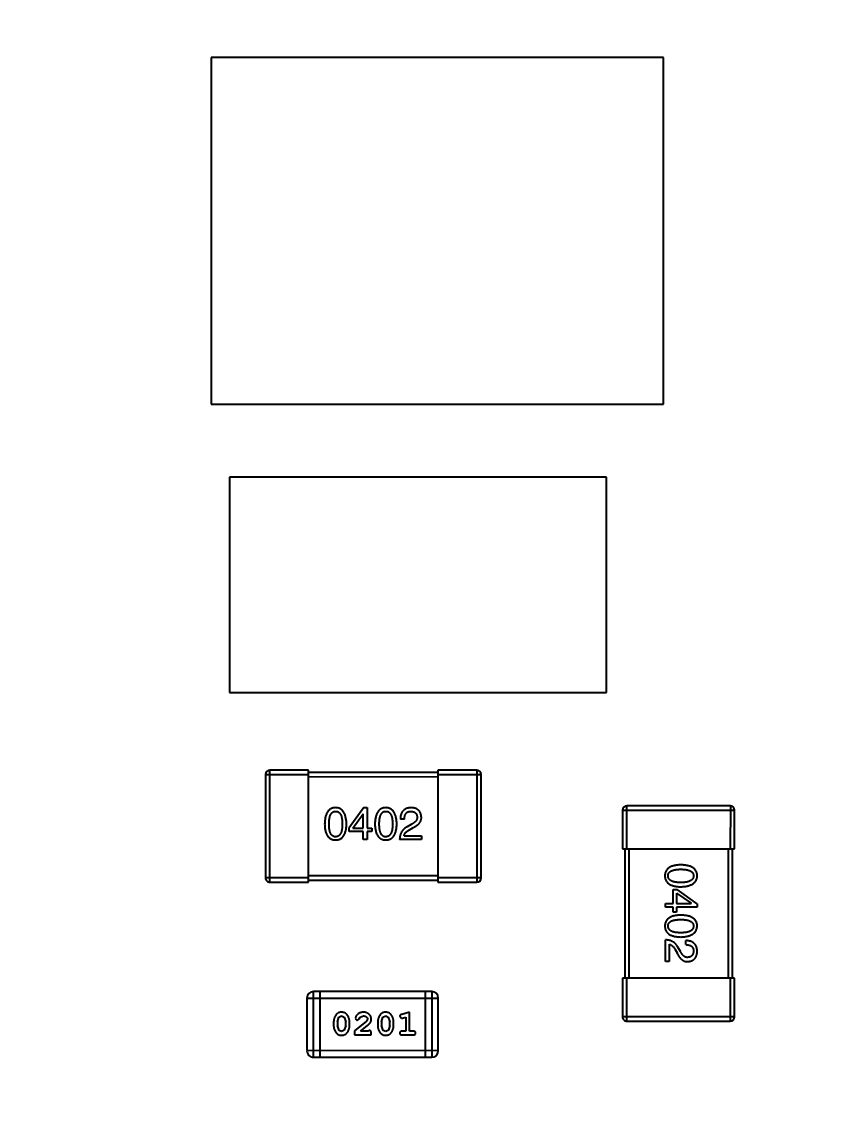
# Model space of a CAD drawing. Header units: inches. Extents: x -37.2 to 29.4, y -3.8 to 37.3.
# Drawn here: x -26.8 to -23.02, y 9.8 to 14.8 of the extents above; entities that cross this region are included whole.
import ezdxf

# ---------------------------------------------------------------- set-up
doc = ezdxf.new("R2010")
doc.units = ezdxf.units.IN
doc.header["$LTSCALE"] = 1.21
doc.header["$MEASUREMENT"] = 0
doc.header["$PDMODE"] = 3
doc.header["$PDSIZE"] = 0.3125
doc.layers.get('0').update_dxf_attribs({"linetype": 'CONTINUOUS'})
doc.layers.get('Defpoints').update_dxf_attribs({"linetype": 'CONTINUOUS'})
doc.layers.add('DIM', color=3, linetype='CONTINUOUS')
doc.styles.get("Standard").update_dxf_attribs({"font": 'txt', "width": 0.8})
doc.dimstyles.get("Standard").update_dxf_attribs({"dimtxt": 0.15625, "dimasz": 0.1875, "dimexe": 0.125, "dimexo": 0.0625, "dimgap": 0.09, "dimtad": 0, "dimtih": 1, "dimtoh": 1, "dimzin": 4, "dimdsep": 46, "dimtxsty": 'STANDARD', "dimblk": '_FILLED', "dimblk1": '_FILLED', "dimblk2": '_FILLED', "dimcen": 0.09, "dimazin": 1, "dimtp": 0.01, "dimtm": 0.01, "dimtfac": 1, "dimtofl": 0, "dimtmove": 0, "dimatfit": 3, "dimldrblk": '_FILLED', "dimfxl": 1, "dimtolj": 1, "dimtzin": 4, "dimarcsym": 0})

# ---------------------------------------------------------------- blocks, each defined once
blk = doc.blocks.new('_FILLED')
at = {"color": 0, "linetype": 'ByBlock'}
blk.add_solid([(0, 0), (-1, 0.1667), (-1, -0.1667)], dxfattribs=at)
blk = doc.blocks.new('*D5')
at = {"layer": 'Defpoints', "color": 0}
for p in [(-36.4962, 28.4485), (-28.0296, 28.4485), (-12.0218, 0.4472)]:
    blk.add_point(p, dxfattribs=at)
at = {"layer": 'DIM', "color": 0, "lineweight": -2}
for p, q in [((-28.0921, 28.4485), (-36.6212, 28.4485)), ((-36.4962, 27.4485), (-36.4962, 16.0045)), ((-36.4962, 1.4472), (-36.4962, 12.8912)), ((-12.0843, 0.4472), (-36.6212, 0.4472))]:
    blk.add_line(p, q, dxfattribs=at)
for p, rotation in [((-36.4962, 28.4485), 90), ((-36.4962, 0.4472), 270)]:
    blk.add_blockref('_FILLED', p, dxfattribs=dict(at, rotation=rotation))
at = {"layer": 'DIM', "color": 0, "insert": (-36.4962, 14.4478), "char_height": 1, "attachment_point": 5, "rotation": 90}
blk.add_mtext('\\A1;28.00', dxfattribs=at)

msp = doc.modelspace()

# ---------------------------------------------------------------- linework, layer by layer
at = {"color": 7, "linetype": 'Continuous'}
for p, q in [((-25.9207, 14.6359), (-25.9209, 13.0265)), ((-23.8207, 14.6357), (-25.9207, 14.6359)), ((-23.8209, 13.0263), (-23.8207, 14.6357)), ((-25.9209, 13.0265), (-23.8209, 13.0263)), ((-25.8359, 12.6883), (-25.8359, 11.6883)), ((-24.0859, 12.6881), (-25.8359, 12.6883)), ((-24.0859, 11.6881), (-24.0859, 12.6881)), ((-25.8359, 11.6883), (-24.0859, 11.6881)), ((-25.648, 10.8082), (-25.6479, 11.3282)), ((-25.4679, 11.3282), (-25.6479, 11.3282)), ((-25.468, 10.8082), (-25.4679, 11.3282)), ((-24.8679, 11.3181), (-25.4679, 11.3182)), ((-24.8679, 11.3281), (-24.868, 10.8081)), ((-24.6879, 11.3281), (-24.8679, 11.3281)), ((-24.6879, 11.3281), (-24.688, 10.8081)), ((-25.6679, 11.3082), (-25.668, 10.8282)), ((-25.6679, 11.3082), (-25.4679, 11.3082)), ((-25.4679, 11.2982), (-24.8679, 11.2981)), ((-24.8679, 11.3081), (-24.6679, 11.3081)), ((-24.668, 10.8281), (-24.6679, 11.3081)), ((-25.2124, 11.1544), (-25.2796, 11.061)), ((-25.2624, 11.0585), (-25.2157, 11.1257)), ((-25.2148, 11.1257), (-25.2157, 11.1257)), ((-25.2148, 11.0585), (-25.2148, 11.1257)), ((-25.2124, 11.1544), (-25.1968, 11.1544)), ((-25.1968, 11.1544), (-25.1968, 11.0585)), ((-24.0109, 11.1431), (-24.011, 10.9631)), ((-24.0109, 11.1431), (-23.4909, 11.143)), ((-23.991, 10.9631), (-23.9909, 11.1631)), ((-23.5109, 11.163), (-23.9909, 11.1631)), ((-23.5109, 11.163), (-23.511, 10.963)), ((-23.491, 10.963), (-23.4909, 11.143)), ((-25.0235, 11.1011), (-25.0424, 11.1011)), ((-24.9915, 11.0765), (-25.0112, 11.0651)), ((-25.2796, 11.043), (-25.2796, 11.061)), ((-25.2149, 11.043), (-25.2796, 11.043)), ((-25.2624, 11.0585), (-25.2148, 11.0585)), ((-25.2149, 11.0069), (-25.2149, 11.043)), ((-25.1968, 11.0585), (-25.1747, 11.0585)), ((-25.1968, 11.043), (-25.1968, 11.0069)), ((-25.1747, 11.043), (-25.1968, 11.043)), ((-25.1747, 11.0585), (-25.1747, 11.043)), ((-25.0251, 11.0241), (-24.9448, 11.0241)), ((-25.0006, 11.052), (-24.985, 11.061)), ((-24.9448, 11.0241), (-24.9448, 11.0069)), ((-25.1968, 11.0069), (-25.2149, 11.0069)), ((-24.9448, 11.0069), (-25.0456, 11.0069)), ((-24.011, 10.9631), (-23.491, 10.963)), ((-24.001, 10.9631), (-24.001, 10.3631)), ((-23.981, 10.3631), (-23.981, 10.9631)), ((-23.521, 10.963), (-23.521, 10.363)), ((-23.501, 10.363), (-23.501, 10.963)), ((-25.468, 10.8282), (-25.668, 10.8282)), ((-24.868, 10.8381), (-25.468, 10.8382)), ((-25.468, 10.8182), (-24.868, 10.8181)), ((-24.668, 10.8281), (-24.868, 10.8281)), ((-25.648, 10.8082), (-25.468, 10.8082)), ((-24.868, 10.8081), (-24.688, 10.8081)), ((-23.7762, 10.7099), (-23.7762, 10.7747)), ((-23.7762, 10.7747), (-23.7581, 10.7747)), ((-23.6647, 10.7075), (-23.7581, 10.7747)), ((-23.7606, 10.7575), (-23.6934, 10.7108)), ((-23.7606, 10.7575), (-23.7606, 10.7099)), ((-23.8122, 10.6919), (-23.8122, 10.7099)), ((-23.8122, 10.7099), (-23.7762, 10.7099)), ((-23.7762, 10.6919), (-23.8122, 10.6919)), ((-23.7762, 10.6698), (-23.7762, 10.6919)), ((-23.7606, 10.6698), (-23.7762, 10.6698)), ((-23.7606, 10.7099), (-23.6934, 10.7099)), ((-23.7606, 10.6919), (-23.7606, 10.6698)), ((-23.6647, 10.6919), (-23.7606, 10.6919)), ((-23.6934, 10.7099), (-23.6934, 10.7108)), ((-23.6647, 10.7075), (-23.6647, 10.6919)), ((-23.8123, 10.4399), (-23.8123, 10.5407)), ((-23.795, 10.5202), (-23.7951, 10.4399)), ((-23.718, 10.5186), (-23.718, 10.5374)), ((-23.7672, 10.4956), (-23.7582, 10.4801)), ((-23.7426, 10.4866), (-23.7541, 10.5063)), ((-23.7951, 10.4399), (-23.8123, 10.4399)), ((-23.491, 10.363), (-24.011, 10.3631)), ((-24.011, 10.3631), (-24.011, 10.1831)), ((-23.991, 10.1631), (-23.991, 10.3631)), ((-23.511, 10.363), (-23.511, 10.163)), ((-23.491, 10.183), (-23.491, 10.363)), ((-25.4758, 10.2703), (-25.4758, 10.0265)), ((-25.4758, 10.2703), (-24.8662, 10.2702)), ((-25.4454, 9.996), (-25.4453, 10.3008)), ((-24.8967, 10.3007), (-25.4453, 10.3008)), ((-25.4149, 9.996), (-25.4149, 10.3008)), ((-24.9272, 10.3007), (-24.9272, 9.9959)), ((-24.8967, 10.3007), (-24.8967, 9.9959)), ((-24.8662, 10.0264), (-24.8662, 10.2702)), ((-25.3346, 10.1601), (-25.3274, 10.1819)), ((-25.3274, 10.1819), (-25.315, 10.1877)), ((-25.315, 10.1877), (-25.3029, 10.1824)), ((-25.3029, 10.1824), (-25.2953, 10.1601)), ((-25.2513, 10.1757), (-25.2424, 10.1672)), ((-25.2424, 10.1672), (-25.2339, 10.1738)), ((-25.2339, 10.1738), (-25.229, 10.1823)), ((-25.229, 10.1823), (-25.2141, 10.1877)), ((-25.1946, 10.1732), (-25.1994, 10.1634)), ((-25.1301, 10.1601), (-25.1229, 10.1819)), ((-25.1229, 10.1819), (-25.1105, 10.1877)), ((-25.1105, 10.1877), (-25.0984, 10.1824)), ((-25.0984, 10.1824), (-25.0908, 10.1601)), ((-25.0452, 10.1859), (-25.0373, 10.1767)), ((-25.0373, 10.1767), (-25.0319, 10.1777)), ((-24.9995, 10.205), (-25.0361, 10.1951)), ((-25.0319, 10.1777), (-25.0169, 10.1818)), ((-25.0169, 10.1818), (-25.0169, 10.1169)), ((-24.9996, 10.1169), (-24.9995, 10.205)), ((-23.491, 10.183), (-24.011, 10.1831)), ((-25.3519, 10.1604), (-25.3519, 10.1426)), ((-25.3346, 10.1601), (-25.3346, 10.1429)), ((-25.327, 10.1206), (-25.3346, 10.1429)), ((-25.3148, 10.1153), (-25.327, 10.1206)), ((-25.3026, 10.1211), (-25.3148, 10.1153)), ((-25.2953, 10.1429), (-25.3026, 10.1211)), ((-25.2953, 10.1429), (-25.2953, 10.1601)), ((-25.278, 10.1426), (-25.278, 10.1604)), ((-25.1994, 10.1634), (-25.2544, 10.1185)), ((-25.2544, 10.1185), (-25.2544, 10.0996)), ((-25.2277, 10.1169), (-25.1941, 10.1439)), ((-25.1915, 10.1169), (-25.2277, 10.1169)), ((-25.186, 10.12), (-25.1915, 10.1169)), ((-25.1474, 10.1604), (-25.1474, 10.1426)), ((-25.1301, 10.1601), (-25.1301, 10.1429)), ((-25.1225, 10.1206), (-25.1301, 10.1429)), ((-25.1103, 10.1153), (-25.1225, 10.1206)), ((-25.098, 10.1211), (-25.1103, 10.1153)), ((-25.0908, 10.1429), (-25.098, 10.1211)), ((-25.0908, 10.1429), (-25.0908, 10.1601)), ((-25.0735, 10.1426), (-25.0735, 10.1604)), ((-25.0169, 10.1169), (-25.0342, 10.1169)), ((-24.9822, 10.1169), (-24.9996, 10.1169)), ((-23.991, 10.1631), (-23.511, 10.163)), ((-25.2544, 10.0996), (-25.1773, 10.0996)), ((-25.1773, 10.0996), (-25.1773, 10.1074)), ((-25.0342, 10.0996), (-24.9822, 10.0996)), ((-24.8662, 10.0264), (-25.4758, 10.0265)), ((-25.4454, 9.996), (-24.8967, 9.9959))]:
    msp.add_line(p, q, dxfattribs=at)
for centre, radius, start, end in [((-25.6479, 11.3082), 0.02, 89.9955, 179.9955), ((-24.6879, 11.3081), 0.02, 359.9955, 89.9955), ((-23.9909, 11.1431), 0.02, 89.9955, 179.9955), ((-23.5109, 11.143), 0.02, 359.9955, 89.9955), ((-25.648, 10.8282), 0.02, 179.9955, 269.9955), ((-24.688, 10.8281), 0.02, 269.9955, 359.9955), ((-25.4453, 10.2703), 0.0305, 89.9955, 179.9955), ((-24.8967, 10.2702), 0.0305, 359.9955, 89.9955), ((-23.991, 10.1831), 0.02, 179.9955, 269.9955), ((-23.511, 10.183), 0.02, 269.9955, 359.9955), ((-25.4454, 10.0264), 0.0305, 179.9955, 269.9955), ((-24.8967, 10.0264), 0.0305, 269.9955, 359.9955)]:
    msp.add_arc(centre, radius, start, end, dxfattribs=at)
for points, knots in [([(-25.3429, 11.1544), (-25.3449, 11.1543), (-25.3488, 11.1542), (-25.3544, 11.1532), (-25.3596, 11.1516), (-25.3646, 11.1495), (-25.3691, 11.1467), (-25.3732, 11.1434), (-25.377, 11.1395), (-25.3803, 11.1349), (-25.3833, 11.1299), (-25.3859, 11.1242), (-25.3882, 11.1179), (-25.39, 11.1111), (-25.3916, 11.1037), (-25.3926, 11.0957), (-25.3934, 11.0872), (-25.3936, 11.0813), (-25.3937, 11.0782)], [0, 0, 0, 0, 0.057911, 0.113262, 0.165956, 0.217443, 0.268511, 0.319665, 0.372, 0.426129, 0.483365, 0.543779, 0.607756, 0.676562, 0.749704, 0.827713, 0.911177, 1, 1, 1, 1]), ([(-25.3732, 11.0782), (-25.3732, 11.0806), (-25.3732, 11.0852), (-25.3728, 11.0919), (-25.3722, 11.0981), (-25.3714, 11.1039), (-25.3703, 11.1092), (-25.3691, 11.1141), (-25.3675, 11.1185), (-25.3657, 11.1224), (-25.3637, 11.1259), (-25.3615, 11.1289), (-25.359, 11.1315), (-25.3562, 11.1336), (-25.3532, 11.1353), (-25.35, 11.1364), (-25.3465, 11.1371), (-25.3441, 11.1372), (-25.3429, 11.1372)], [0, 0, 0, 0, 0.096452, 0.187278, 0.271765, 0.350519, 0.423437, 0.491321, 0.554011, 0.612224, 0.666281, 0.717003, 0.764884, 0.811423, 0.856783, 0.902993, 0.950236, 1, 1, 1, 1]), ([(-25.2921, 11.0782), (-25.2922, 11.0812), (-25.2925, 11.0871), (-25.2933, 11.0956), (-25.2945, 11.1035), (-25.2961, 11.1108), (-25.298, 11.1176), (-25.3002, 11.1238), (-25.3029, 11.1295), (-25.3059, 11.1345), (-25.3093, 11.1391), (-25.313, 11.143), (-25.3171, 11.1464), (-25.3215, 11.1492), (-25.3264, 11.1514), (-25.3316, 11.153), (-25.3371, 11.1541), (-25.3409, 11.1543), (-25.3429, 11.1544)], [0, 0, 0, 0, 0.088475, 0.171606, 0.249595, 0.322626, 0.391327, 0.455765, 0.516374, 0.573675, 0.628522, 0.681161, 0.732559, 0.783563, 0.83504, 0.887639, 0.942585, 1, 1, 1, 1]), ([(-25.3429, 11.1372), (-25.3416, 11.1372), (-25.3392, 11.1371), (-25.3356, 11.1364), (-25.3323, 11.1352), (-25.3292, 11.1336), (-25.3264, 11.1315), (-25.3238, 11.1289), (-25.3215, 11.1259), (-25.3194, 11.1224), (-25.3176, 11.1185), (-25.316, 11.1141), (-25.3147, 11.1092), (-25.3136, 11.1039), (-25.3128, 11.0981), (-25.3122, 11.0919), (-25.3118, 11.0852), (-25.3118, 11.0806), (-25.3118, 11.0782)], [0, 0, 0, 0, 0.050604, 0.098688, 0.145699, 0.191791, 0.238625, 0.286717, 0.337546, 0.391814, 0.449755, 0.512106, 0.579685, 0.652048, 0.730262, 0.814146, 0.904281, 1, 1, 1, 1]), ([(-25.1097, 11.1544), (-25.1117, 11.1543), (-25.1156, 11.1542), (-25.1212, 11.1532), (-25.1265, 11.1516), (-25.1314, 11.1495), (-25.1359, 11.1467), (-25.1401, 11.1434), (-25.1438, 11.1395), (-25.1472, 11.1349), (-25.1502, 11.1298), (-25.1528, 11.1242), (-25.155, 11.1179), (-25.1569, 11.1111), (-25.1584, 11.1037), (-25.1595, 11.0957), (-25.1603, 11.0872), (-25.1605, 11.0812), (-25.1606, 11.0782)], [0, 0, 0, 0, 0.057911, 0.113262, 0.165956, 0.217443, 0.268511, 0.319665, 0.372, 0.426129, 0.483365, 0.543779, 0.607756, 0.676562, 0.749704, 0.827713, 0.911177, 1, 1, 1, 1]), ([(-25.1401, 11.0782), (-25.1401, 11.0806), (-25.14, 11.0852), (-25.1396, 11.0919), (-25.1391, 11.0981), (-25.1383, 11.1039), (-25.1372, 11.1092), (-25.1359, 11.1141), (-25.1344, 11.1185), (-25.1326, 11.1224), (-25.1306, 11.1259), (-25.1283, 11.1289), (-25.1258, 11.1315), (-25.1231, 11.1336), (-25.1201, 11.1352), (-25.1168, 11.1364), (-25.1134, 11.1371), (-25.111, 11.1372), (-25.1097, 11.1372)], [0, 0, 0, 0, 0.096452, 0.187278, 0.271765, 0.350519, 0.423437, 0.491321, 0.554011, 0.612224, 0.666281, 0.717003, 0.764884, 0.811423, 0.856783, 0.902993, 0.950236, 1, 1, 1, 1]), ([(-25.0589, 11.0782), (-25.0591, 11.0812), (-25.0593, 11.0871), (-25.0602, 11.0955), (-25.0614, 11.1034), (-25.0629, 11.1108), (-25.0648, 11.1176), (-25.0671, 11.1238), (-25.0697, 11.1294), (-25.0727, 11.1345), (-25.0761, 11.139), (-25.0798, 11.143), (-25.0839, 11.1464), (-25.0884, 11.1492), (-25.0932, 11.1513), (-25.0984, 11.153), (-25.104, 11.1541), (-25.1078, 11.1543), (-25.1097, 11.1544)], [0, 0, 0, 0, 0.088475, 0.171606, 0.249595, 0.322626, 0.391327, 0.455765, 0.516374, 0.573675, 0.628522, 0.681161, 0.732559, 0.783563, 0.83504, 0.887639, 0.942585, 1, 1, 1, 1]), ([(-25.1097, 11.1372), (-25.1085, 11.1372), (-25.106, 11.1371), (-25.1025, 11.1364), (-25.0991, 11.1352), (-25.096, 11.1336), (-25.0932, 11.1315), (-25.0907, 11.1289), (-25.0884, 11.1259), (-25.0863, 11.1224), (-25.0844, 11.1185), (-25.0829, 11.1141), (-25.0816, 11.1092), (-25.0805, 11.1039), (-25.0796, 11.0981), (-25.079, 11.0919), (-25.0787, 11.0852), (-25.0786, 11.0806), (-25.0786, 11.0782)], [0, 0, 0, 0, 0.050604, 0.098688, 0.145699, 0.191791, 0.238625, 0.286717, 0.337546, 0.391814, 0.449755, 0.512106, 0.579685, 0.652048, 0.730262, 0.814146, 0.904281, 1, 1, 1, 1]), ([(-24.9915, 11.1544), (-24.9936, 11.1543), (-24.9975, 11.1541), (-25.0032, 11.1533), (-25.0085, 11.1522), (-25.0134, 11.1506), (-25.0179, 11.1486), (-25.0221, 11.1462), (-25.0259, 11.1435), (-25.0293, 11.1403), (-25.0323, 11.1368), (-25.0349, 11.1328), (-25.0371, 11.1285), (-25.039, 11.1238), (-25.0404, 11.1187), (-25.0415, 11.1132), (-25.0421, 11.1073), (-25.0423, 11.1032), (-25.0424, 11.1011)], [0, 0, 0, 0, 0.07282, 0.141057, 0.2062, 0.267672, 0.326735, 0.383519, 0.439188, 0.494454, 0.549628, 0.605958, 0.66397, 0.72402, 0.787502, 0.854127, 0.925065, 1, 1, 1, 1]), ([(-25.0235, 11.1011), (-25.0234, 11.1026), (-25.0233, 11.1054), (-25.0229, 11.1095), (-25.0223, 11.1133), (-25.0214, 11.1169), (-25.0203, 11.1201), (-25.0191, 11.1231), (-25.0175, 11.1258), (-25.0158, 11.1282), (-25.0138, 11.1303), (-25.0116, 11.1322), (-25.0092, 11.1337), (-25.0066, 11.135), (-25.0037, 11.136), (-25.0007, 11.1367), (-24.9974, 11.1371), (-24.9952, 11.1372), (-24.994, 11.1372)], [0, 0, 0, 0, 0.082594, 0.15978, 0.232961, 0.301462, 0.365595, 0.426678, 0.484662, 0.540809, 0.595146, 0.648401, 0.702272, 0.757102, 0.813447, 0.872233, 0.934055, 1, 1, 1, 1]), ([(-24.994, 11.1372), (-24.9929, 11.1371), (-24.9907, 11.137), (-24.9875, 11.1367), (-24.9845, 11.136), (-24.9817, 11.1353), (-24.9792, 11.1343), (-24.9768, 11.1332), (-24.9746, 11.1318), (-24.9726, 11.1303), (-24.9709, 11.1285), (-24.9693, 11.1266), (-24.968, 11.1244), (-24.9669, 11.1221), (-24.966, 11.1196), (-24.9652, 11.1169), (-24.9647, 11.114), (-24.9646, 11.112), (-24.9645, 11.111)], [0, 0, 0, 0, 0.076112, 0.148436, 0.216883, 0.281466, 0.34298, 0.402356, 0.459881, 0.51546, 0.571111, 0.62658, 0.683162, 0.741007, 0.801404, 0.863825, 0.930544, 1, 1, 1, 1]), ([(-24.9448, 11.1101), (-24.9449, 11.1118), (-24.9452, 11.1151), (-24.946, 11.1199), (-24.9471, 11.1244), (-24.9486, 11.1286), (-24.9503, 11.1324), (-24.9524, 11.136), (-24.9549, 11.1392), (-24.9577, 11.1422), (-24.9608, 11.1448), (-24.9642, 11.1471), (-24.968, 11.1491), (-24.972, 11.1508), (-24.9765, 11.1522), (-24.9812, 11.1533), (-24.9862, 11.154), (-24.9897, 11.1543), (-24.9915, 11.1544)], [0, 0, 0, 0, 0.070688, 0.137741, 0.201612, 0.262778, 0.321223, 0.378455, 0.434411, 0.490146, 0.546362, 0.603392, 0.662208, 0.723401, 0.787372, 0.85442, 0.925153, 1, 1, 1, 1]), ([(-25.3937, 11.0782), (-25.3936, 11.0753), (-25.3934, 11.0695), (-25.3927, 11.0613), (-25.3916, 11.0535), (-25.39, 11.0464), (-25.3882, 11.0398), (-25.3859, 11.0337), (-25.3833, 11.0282), (-25.3803, 11.0233), (-25.377, 11.0189), (-25.3732, 11.0151), (-25.3691, 11.0119), (-25.3646, 11.0092), (-25.3597, 11.0072), (-25.3544, 11.0056), (-25.3488, 11.0047), (-25.3449, 11.0045), (-25.3429, 11.0044)], [0, 0, 0, 0, 0.087693, 0.170223, 0.247496, 0.319826, 0.387768, 0.451403, 0.511459, 0.568358, 0.622671, 0.675251, 0.726739, 0.778422, 0.830759, 0.884394, 0.940865, 1, 1, 1, 1]), ([(-25.3429, 11.0192), (-25.3441, 11.0192), (-25.3465, 11.0193), (-25.35, 11.02), (-25.3533, 11.0212), (-25.3562, 11.0228), (-25.359, 11.0249), (-25.3615, 11.0275), (-25.3637, 11.0305), (-25.3657, 11.034), (-25.3675, 11.0379), (-25.3691, 11.0423), (-25.3703, 11.0472), (-25.3714, 11.0525), (-25.3722, 11.0583), (-25.3728, 11.0645), (-25.3732, 11.0712), (-25.3732, 11.0758), (-25.3732, 11.0782)], [0, 0, 0, 0, 0.049766, 0.097012, 0.143225, 0.188786, 0.235079, 0.282962, 0.333687, 0.387747, 0.445963, 0.508657, 0.576545, 0.649868, 0.72822, 0.812712, 0.903543, 1, 1, 1, 1]), ([(-25.3429, 11.0044), (-25.3409, 11.0045), (-25.337, 11.0047), (-25.3314, 11.0056), (-25.3262, 11.0072), (-25.3213, 11.0092), (-25.3167, 11.0119), (-25.3126, 11.0151), (-25.3088, 11.0189), (-25.3055, 11.0233), (-25.3025, 11.0282), (-25.2999, 11.0337), (-25.2976, 11.0398), (-25.2958, 11.0464), (-25.2942, 11.0535), (-25.2931, 11.0613), (-25.2924, 11.0695), (-25.2922, 11.0753), (-25.2921, 11.0782)], [0, 0, 0, 0, 0.059134, 0.115603, 0.169236, 0.221572, 0.273254, 0.32474, 0.377319, 0.431815, 0.488555, 0.548609, 0.612242, 0.680182, 0.75251, 0.829782, 0.91231, 1, 1, 1, 1]), ([(-25.3118, 11.0782), (-25.3118, 11.0759), (-25.3118, 11.0713), (-25.3122, 11.0647), (-25.3128, 11.0585), (-25.3136, 11.0528), (-25.3147, 11.0475), (-25.316, 11.0427), (-25.3176, 11.0383), (-25.3194, 11.0344), (-25.3215, 11.0309), (-25.3238, 11.0279), (-25.3264, 11.0253), (-25.3292, 11.0231), (-25.3323, 11.0214), (-25.3356, 11.0202), (-25.3392, 11.0194), (-25.3416, 11.0193), (-25.3429, 11.0192)], [0, 0, 0, 0, 0.094834, 0.184067, 0.267029, 0.344713, 0.417334, 0.484367, 0.546941, 0.604717, 0.65953, 0.710539, 0.759381, 0.806382, 0.853027, 0.900623, 0.949121, 1, 1, 1, 1]), ([(-25.1606, 11.0782), (-25.1605, 11.0752), (-25.1603, 11.0695), (-25.1595, 11.0612), (-25.1584, 11.0535), (-25.1569, 11.0464), (-25.155, 11.0397), (-25.1528, 11.0337), (-25.1502, 11.0282), (-25.1472, 11.0233), (-25.1438, 11.0189), (-25.1401, 11.0151), (-25.1359, 11.0119), (-25.1314, 11.0092), (-25.1265, 11.0072), (-25.1213, 11.0056), (-25.1156, 11.0047), (-25.1117, 11.0045), (-25.1098, 11.0044)], [0, 0, 0, 0, 0.087693, 0.170223, 0.247496, 0.319826, 0.387768, 0.451403, 0.511459, 0.568358, 0.622671, 0.675251, 0.726739, 0.778422, 0.830759, 0.884394, 0.940865, 1, 1, 1, 1]), ([(-25.1098, 11.0192), (-25.111, 11.0192), (-25.1134, 11.0193), (-25.1169, 11.02), (-25.1201, 11.0211), (-25.1231, 11.0228), (-25.1258, 11.0249), (-25.1284, 11.0275), (-25.1306, 11.0305), (-25.1326, 11.034), (-25.1344, 11.0379), (-25.1359, 11.0423), (-25.1372, 11.0472), (-25.1383, 11.0525), (-25.1391, 11.0583), (-25.1396, 11.0645), (-25.14, 11.0712), (-25.1401, 11.0758), (-25.1401, 11.0782)], [0, 0, 0, 0, 0.049766, 0.097012, 0.143225, 0.188786, 0.235079, 0.282962, 0.333687, 0.387747, 0.445963, 0.508657, 0.576545, 0.649868, 0.72822, 0.812712, 0.903543, 1, 1, 1, 1]), ([(-25.0786, 11.0782), (-25.0786, 11.0758), (-25.0787, 11.0713), (-25.079, 11.0647), (-25.0796, 11.0585), (-25.0805, 11.0528), (-25.0815, 11.0475), (-25.0829, 11.0427), (-25.0844, 11.0383), (-25.0863, 11.0344), (-25.0884, 11.0309), (-25.0907, 11.0278), (-25.0932, 11.0252), (-25.0961, 11.0231), (-25.0991, 11.0214), (-25.1025, 11.0202), (-25.106, 11.0194), (-25.1085, 11.0193), (-25.1098, 11.0192)], [0, 0, 0, 0, 0.094834, 0.184067, 0.267029, 0.344713, 0.417334, 0.484367, 0.546941, 0.604717, 0.65953, 0.710539, 0.759381, 0.806382, 0.853027, 0.900623, 0.949121, 1, 1, 1, 1]), ([(-25.1098, 11.0044), (-25.1078, 11.0045), (-25.1039, 11.0047), (-25.0983, 11.0056), (-25.093, 11.0072), (-25.0881, 11.0092), (-25.0836, 11.0119), (-25.0794, 11.0151), (-25.0757, 11.0189), (-25.0723, 11.0233), (-25.0693, 11.0282), (-25.0667, 11.0337), (-25.0645, 11.0397), (-25.0626, 11.0463), (-25.0611, 11.0535), (-25.06, 11.0612), (-25.0592, 11.0695), (-25.059, 11.0752), (-25.0589, 11.0782)], [0, 0, 0, 0, 0.059134, 0.115603, 0.169236, 0.221572, 0.273254, 0.32474, 0.377319, 0.431815, 0.488555, 0.548609, 0.612242, 0.680182, 0.75251, 0.829782, 0.91231, 1, 1, 1, 1]), ([(-24.9645, 11.111), (-24.9644, 11.1102), (-24.9643, 11.1085), (-24.9645, 11.1061), (-24.9649, 11.1038), (-24.9655, 11.1014), (-24.9664, 11.0991), (-24.9675, 11.0969), (-24.9688, 11.0946), (-24.9704, 11.0925), (-24.9722, 11.0903), (-24.9743, 11.0882), (-24.9766, 11.0862), (-24.9791, 11.0842), (-24.9819, 11.0822), (-24.9849, 11.0802), (-24.9881, 11.0783), (-24.9904, 11.0772), (-24.9915, 11.0765)], [0, 0, 0, 0, 0.052237, 0.103888, 0.155485, 0.207395, 0.259864, 0.31356, 0.369176, 0.4266, 0.486836, 0.550048, 0.61567, 0.685271, 0.75824, 0.834614, 0.915635, 1, 1, 1, 1]), ([(-24.985, 11.061), (-24.9833, 11.0618), (-24.98, 11.0633), (-24.9753, 11.0658), (-24.9709, 11.0684), (-24.9668, 11.071), (-24.9631, 11.0738), (-24.9597, 11.0766), (-24.9567, 11.0796), (-24.954, 11.0826), (-24.9517, 11.0857), (-24.9497, 11.089), (-24.948, 11.0923), (-24.9466, 11.0957), (-24.9457, 11.0992), (-24.945, 11.1028), (-24.9447, 11.1064), (-24.9448, 11.1089), (-24.9448, 11.1101)], [0, 0, 0, 0, 0.082731, 0.161257, 0.236138, 0.307554, 0.375712, 0.440848, 0.502916, 0.562567, 0.619798, 0.675716, 0.73039, 0.78386, 0.837315, 0.890547, 0.944917, 1, 1, 1, 1]), ([(-25.0112, 11.0651), (-25.0126, 11.0643), (-25.0153, 11.0628), (-25.0191, 11.0603), (-25.0227, 11.0576), (-25.026, 11.0547), (-25.029, 11.0517), (-25.0318, 11.0485), (-25.0344, 11.0451), (-25.0367, 11.0415), (-25.0387, 11.0378), (-25.0405, 11.0339), (-25.042, 11.0298), (-25.0432, 11.0255), (-25.0442, 11.0211), (-25.045, 11.0165), (-25.0455, 11.0118), (-25.0456, 11.0085), (-25.0456, 11.0069)], [0, 0, 0, 0, 0.065828, 0.130094, 0.192451, 0.254037, 0.313974, 0.373757, 0.433048, 0.492243, 0.551902, 0.611758, 0.672678, 0.734814, 0.798569, 0.863693, 0.930488, 1, 1, 1, 1]), ([(-25.0251, 11.0241), (-25.0249, 11.0254), (-25.0244, 11.028), (-25.0227, 11.0318), (-25.0206, 11.0354), (-25.0178, 11.039), (-25.0144, 11.0424), (-25.0103, 11.0458), (-25.0057, 11.049), (-25.0023, 11.0509), (-25.0006, 11.052)], [0, 0, 0, 0, 0.103034, 0.208166, 0.318255, 0.434664, 0.559728, 0.695394, 0.841708, 1, 1, 1, 1]), ([(-23.7409, 10.8888), (-23.7439, 10.8887), (-23.7496, 10.8885), (-23.7579, 10.8877), (-23.7656, 10.8867), (-23.7728, 10.8851), (-23.7794, 10.8833), (-23.7854, 10.881), (-23.7909, 10.8784), (-23.7958, 10.8754), (-23.8002, 10.8721), (-23.804, 10.8683), (-23.8072, 10.8642), (-23.8099, 10.8596), (-23.812, 10.8547), (-23.8135, 10.8495), (-23.8144, 10.8439), (-23.8146, 10.84), (-23.8147, 10.838)], [0, 0, 0, 0, 0.087693, 0.170223, 0.247496, 0.319826, 0.387768, 0.451403, 0.511459, 0.568358, 0.622671, 0.675251, 0.726739, 0.778422, 0.830759, 0.884394, 0.940865, 1, 1, 1, 1]), ([(-23.7999, 10.838), (-23.7999, 10.8392), (-23.7998, 10.8416), (-23.7991, 10.8451), (-23.798, 10.8483), (-23.7963, 10.8513), (-23.7942, 10.8541), (-23.7917, 10.8566), (-23.7886, 10.8588), (-23.7851, 10.8608), (-23.7812, 10.8626), (-23.7768, 10.8642), (-23.7719, 10.8654), (-23.7666, 10.8665), (-23.7608, 10.8673), (-23.7546, 10.8679), (-23.7479, 10.8683), (-23.7433, 10.8683), (-23.7409, 10.8683)], [0, 0, 0, 0, 0.049766, 0.097012, 0.143225, 0.188786, 0.235079, 0.282962, 0.333687, 0.387747, 0.445963, 0.508657, 0.576545, 0.649868, 0.72822, 0.812712, 0.903543, 1, 1, 1, 1]), ([(-23.6647, 10.838), (-23.6648, 10.84), (-23.665, 10.8439), (-23.6659, 10.8495), (-23.6675, 10.8547), (-23.6696, 10.8596), (-23.6724, 10.8642), (-23.6758, 10.8683), (-23.6797, 10.8721), (-23.6842, 10.8754), (-23.6893, 10.8784), (-23.695, 10.881), (-23.7012, 10.8833), (-23.708, 10.8851), (-23.7154, 10.8866), (-23.7234, 10.8877), (-23.732, 10.8885), (-23.7379, 10.8887), (-23.7409, 10.8888)], [0, 0, 0, 0, 0.057911, 0.113262, 0.165956, 0.217443, 0.268511, 0.319665, 0.372, 0.426129, 0.483365, 0.543779, 0.607756, 0.676562, 0.749704, 0.827713, 0.911177, 1, 1, 1, 1]), ([(-23.7409, 10.8683), (-23.7385, 10.8683), (-23.7339, 10.8683), (-23.7272, 10.8679), (-23.721, 10.8673), (-23.7152, 10.8665), (-23.7099, 10.8654), (-23.7051, 10.8642), (-23.7007, 10.8626), (-23.6967, 10.8608), (-23.6932, 10.8588), (-23.6902, 10.8566), (-23.6876, 10.8541), (-23.6855, 10.8513), (-23.6839, 10.8483), (-23.6827, 10.8451), (-23.6821, 10.8416), (-23.682, 10.8392), (-23.6819, 10.838)], [0, 0, 0, 0, 0.096452, 0.187278, 0.271765, 0.350519, 0.423437, 0.491321, 0.554011, 0.612224, 0.666281, 0.717003, 0.764884, 0.811423, 0.856783, 0.902993, 0.950236, 1, 1, 1, 1]), ([(-23.8147, 10.838), (-23.8146, 10.836), (-23.8144, 10.8321), (-23.8135, 10.8265), (-23.812, 10.8212), (-23.8099, 10.8163), (-23.8072, 10.8118), (-23.804, 10.8077), (-23.8002, 10.8039), (-23.7958, 10.8006), (-23.7909, 10.7976), (-23.7854, 10.795), (-23.7794, 10.7927), (-23.7728, 10.7909), (-23.7656, 10.7893), (-23.7579, 10.7882), (-23.7496, 10.7875), (-23.7439, 10.7873), (-23.7409, 10.7872)], [0, 0, 0, 0, 0.059134, 0.115603, 0.169236, 0.221572, 0.273254, 0.32474, 0.377319, 0.431815, 0.488555, 0.548609, 0.612242, 0.680182, 0.75251, 0.829782, 0.91231, 1, 1, 1, 1]), ([(-23.7409, 10.8068), (-23.7433, 10.8069), (-23.7478, 10.8069), (-23.7544, 10.8073), (-23.7606, 10.8079), (-23.7663, 10.8087), (-23.7716, 10.8098), (-23.7764, 10.8111), (-23.7808, 10.8127), (-23.7847, 10.8145), (-23.7882, 10.8166), (-23.7913, 10.8189), (-23.7939, 10.8215), (-23.796, 10.8243), (-23.7977, 10.8274), (-23.7989, 10.8307), (-23.7997, 10.8343), (-23.7999, 10.8367), (-23.7999, 10.838)], [0, 0, 0, 0, 0.094834, 0.184067, 0.267029, 0.344713, 0.417334, 0.484367, 0.546941, 0.604717, 0.65953, 0.710539, 0.759381, 0.806382, 0.853027, 0.900623, 0.949121, 1, 1, 1, 1]), ([(-23.7409, 10.7872), (-23.7379, 10.7873), (-23.7321, 10.7876), (-23.7236, 10.7884), (-23.7157, 10.7896), (-23.7083, 10.7912), (-23.7015, 10.7931), (-23.6953, 10.7953), (-23.6897, 10.798), (-23.6846, 10.801), (-23.6801, 10.8043), (-23.6761, 10.8081), (-23.6728, 10.8122), (-23.67, 10.8166), (-23.6678, 10.8215), (-23.6661, 10.8267), (-23.665, 10.8322), (-23.6648, 10.836), (-23.6647, 10.838)], [0, 0, 0, 0, 0.088475, 0.171606, 0.249595, 0.322626, 0.391327, 0.455765, 0.516374, 0.573675, 0.628522, 0.681161, 0.732559, 0.783563, 0.83504, 0.887639, 0.942585, 1, 1, 1, 1]), ([(-23.6819, 10.838), (-23.682, 10.8367), (-23.6821, 10.8343), (-23.6827, 10.8307), (-23.6839, 10.8274), (-23.6855, 10.8243), (-23.6876, 10.8215), (-23.6902, 10.8189), (-23.6932, 10.8166), (-23.6967, 10.8145), (-23.7007, 10.8127), (-23.7051, 10.8111), (-23.7099, 10.8098), (-23.7152, 10.8087), (-23.721, 10.8079), (-23.7272, 10.8073), (-23.7339, 10.8069), (-23.7386, 10.8069), (-23.7409, 10.8068)], [0, 0, 0, 0, 0.050604, 0.098688, 0.145699, 0.191791, 0.238625, 0.286717, 0.337546, 0.391814, 0.449755, 0.512106, 0.579685, 0.652048, 0.730262, 0.814146, 0.904281, 1, 1, 1, 1]), ([(-23.7409, 10.6557), (-23.7439, 10.6556), (-23.7496, 10.6554), (-23.7579, 10.6546), (-23.7656, 10.6535), (-23.7728, 10.652), (-23.7794, 10.6501), (-23.7854, 10.6479), (-23.7909, 10.6453), (-23.7958, 10.6422), (-23.8002, 10.6389), (-23.804, 10.6352), (-23.8073, 10.631), (-23.8099, 10.6265), (-23.812, 10.6216), (-23.8135, 10.6163), (-23.8144, 10.6107), (-23.8146, 10.6068), (-23.8147, 10.6048)], [0, 0, 0, 0, 0.087693, 0.170223, 0.247496, 0.319826, 0.387768, 0.451403, 0.511459, 0.568358, 0.622671, 0.675251, 0.726739, 0.778422, 0.830759, 0.884394, 0.940865, 1, 1, 1, 1]), ([(-23.8, 10.6048), (-23.7999, 10.6061), (-23.7998, 10.6085), (-23.7991, 10.6119), (-23.798, 10.6152), (-23.7963, 10.6182), (-23.7942, 10.6209), (-23.7917, 10.6234), (-23.7886, 10.6257), (-23.7851, 10.6277), (-23.7812, 10.6295), (-23.7768, 10.631), (-23.7719, 10.6323), (-23.7666, 10.6334), (-23.7609, 10.6342), (-23.7546, 10.6347), (-23.7479, 10.6351), (-23.7433, 10.6351), (-23.7409, 10.6352)], [0, 0, 0, 0, 0.049766, 0.097012, 0.143225, 0.188786, 0.235079, 0.282962, 0.333687, 0.387747, 0.445963, 0.508657, 0.576545, 0.649868, 0.72822, 0.812712, 0.903543, 1, 1, 1, 1]), ([(-23.6647, 10.6048), (-23.6648, 10.6068), (-23.665, 10.6107), (-23.6659, 10.6163), (-23.6676, 10.6216), (-23.6697, 10.6265), (-23.6724, 10.631), (-23.6758, 10.6351), (-23.6797, 10.6389), (-23.6842, 10.6423), (-23.6893, 10.6453), (-23.695, 10.6479), (-23.7012, 10.6501), (-23.708, 10.652), (-23.7154, 10.6535), (-23.7234, 10.6546), (-23.732, 10.6554), (-23.7379, 10.6556), (-23.7409, 10.6557)], [0, 0, 0, 0, 0.057911, 0.113262, 0.165956, 0.217443, 0.268511, 0.319665, 0.372, 0.426129, 0.483365, 0.543779, 0.607756, 0.676562, 0.749704, 0.827713, 0.911177, 1, 1, 1, 1]), ([(-23.7409, 10.6352), (-23.7386, 10.6351), (-23.7339, 10.6351), (-23.7273, 10.6347), (-23.721, 10.6342), (-23.7152, 10.6334), (-23.7099, 10.6322), (-23.7051, 10.631), (-23.7007, 10.6295), (-23.6967, 10.6277), (-23.6932, 10.6257), (-23.6902, 10.6234), (-23.6877, 10.6209), (-23.6855, 10.6182), (-23.6839, 10.6152), (-23.6827, 10.6119), (-23.6821, 10.6085), (-23.682, 10.6061), (-23.6819, 10.6048)], [0, 0, 0, 0, 0.096452, 0.187278, 0.271765, 0.350519, 0.423437, 0.491321, 0.554011, 0.612224, 0.666281, 0.717003, 0.764884, 0.811423, 0.856783, 0.902993, 0.950236, 1, 1, 1, 1]), ([(-23.8147, 10.6048), (-23.8146, 10.6029), (-23.8144, 10.599), (-23.8135, 10.5933), (-23.812, 10.5881), (-23.8099, 10.5832), (-23.8073, 10.5787), (-23.804, 10.5745), (-23.8002, 10.5708), (-23.7959, 10.5674), (-23.7909, 10.5644), (-23.7854, 10.5618), (-23.7794, 10.5596), (-23.7728, 10.5577), (-23.7656, 10.5562), (-23.7579, 10.5551), (-23.7496, 10.5543), (-23.7439, 10.5541), (-23.7409, 10.554)], [0, 0, 0, 0, 0.059134, 0.115603, 0.169236, 0.221572, 0.273254, 0.32474, 0.377319, 0.431815, 0.488555, 0.548609, 0.612242, 0.680182, 0.75251, 0.829782, 0.91231, 1, 1, 1, 1]), ([(-23.7409, 10.5737), (-23.7433, 10.5737), (-23.7479, 10.5738), (-23.7545, 10.5741), (-23.7606, 10.5747), (-23.7663, 10.5756), (-23.7716, 10.5766), (-23.7764, 10.578), (-23.7808, 10.5795), (-23.7848, 10.5814), (-23.7882, 10.5834), (-23.7913, 10.5858), (-23.7939, 10.5883), (-23.796, 10.5912), (-23.7977, 10.5942), (-23.799, 10.5976), (-23.7997, 10.6011), (-23.7999, 10.6036), (-23.8, 10.6048)], [0, 0, 0, 0, 0.094834, 0.184067, 0.267029, 0.344713, 0.417334, 0.484367, 0.546941, 0.604717, 0.65953, 0.710539, 0.759381, 0.806382, 0.853027, 0.900623, 0.949121, 1, 1, 1, 1]), ([(-23.6819, 10.6048), (-23.682, 10.6036), (-23.6821, 10.6011), (-23.6827, 10.5976), (-23.6839, 10.5942), (-23.6855, 10.5911), (-23.6877, 10.5883), (-23.6902, 10.5857), (-23.6933, 10.5835), (-23.6967, 10.5813), (-23.7007, 10.5795), (-23.7051, 10.578), (-23.7099, 10.5766), (-23.7152, 10.5756), (-23.721, 10.5747), (-23.7273, 10.5741), (-23.7339, 10.5738), (-23.7386, 10.5737), (-23.7409, 10.5737)], [0, 0, 0, 0, 0.050604, 0.098688, 0.145699, 0.191791, 0.238625, 0.286717, 0.337546, 0.391814, 0.449755, 0.512106, 0.579685, 0.652048, 0.730262, 0.814146, 0.904281, 1, 1, 1, 1]), ([(-23.7409, 10.554), (-23.7379, 10.5542), (-23.7321, 10.5544), (-23.7236, 10.5553), (-23.7157, 10.5565), (-23.7083, 10.558), (-23.7016, 10.5599), (-23.6953, 10.5622), (-23.6897, 10.5648), (-23.6846, 10.5678), (-23.6801, 10.5712), (-23.6761, 10.5749), (-23.6728, 10.579), (-23.67, 10.5835), (-23.6678, 10.5883), (-23.6661, 10.5935), (-23.6651, 10.599), (-23.6648, 10.6029), (-23.6647, 10.6048)], [0, 0, 0, 0, 0.088475, 0.171606, 0.249595, 0.322626, 0.391327, 0.455765, 0.516374, 0.573675, 0.628522, 0.681161, 0.732559, 0.783563, 0.83504, 0.887639, 0.942585, 1, 1, 1, 1]), ([(-23.7541, 10.5063), (-23.7548, 10.5077), (-23.7563, 10.5104), (-23.7589, 10.5142), (-23.7615, 10.5178), (-23.7644, 10.5211), (-23.7674, 10.5241), (-23.7707, 10.5269), (-23.774, 10.5295), (-23.7776, 10.5318), (-23.7813, 10.5338), (-23.7852, 10.5356), (-23.7893, 10.5371), (-23.7936, 10.5383), (-23.798, 10.5393), (-23.8026, 10.54), (-23.8074, 10.5405), (-23.8106, 10.5407), (-23.8123, 10.5407)], [0, 0, 0, 0, 0.065828, 0.130094, 0.192451, 0.254037, 0.313974, 0.373757, 0.433048, 0.492243, 0.551902, 0.611758, 0.672678, 0.734814, 0.798569, 0.863693, 0.930488, 1, 1, 1, 1]), ([(-23.795, 10.5202), (-23.7938, 10.52), (-23.7911, 10.5195), (-23.7874, 10.5178), (-23.7837, 10.5157), (-23.7802, 10.5128), (-23.7767, 10.5094), (-23.7734, 10.5054), (-23.7702, 10.5008), (-23.7682, 10.4974), (-23.7672, 10.4956)], [0, 0, 0, 0, 0.103034, 0.208166, 0.318255, 0.434664, 0.559728, 0.695394, 0.841708, 1, 1, 1, 1]), ([(-23.6647, 10.4866), (-23.6648, 10.4886), (-23.665, 10.4926), (-23.6658, 10.4983), (-23.667, 10.5036), (-23.6686, 10.5085), (-23.6705, 10.513), (-23.6729, 10.5172), (-23.6756, 10.521), (-23.6788, 10.5244), (-23.6824, 10.5274), (-23.6863, 10.53), (-23.6906, 10.5322), (-23.6954, 10.5341), (-23.7005, 10.5355), (-23.706, 10.5366), (-23.7119, 10.5372), (-23.7159, 10.5374), (-23.718, 10.5374)], [0, 0, 0, 0, 0.07282, 0.141057, 0.2062, 0.267672, 0.326735, 0.383519, 0.439188, 0.494454, 0.549628, 0.605958, 0.66397, 0.72402, 0.787502, 0.854127, 0.925065, 1, 1, 1, 1]), ([(-23.718, 10.5186), (-23.7165, 10.5185), (-23.7137, 10.5184), (-23.7096, 10.518), (-23.7058, 10.5174), (-23.7023, 10.5165), (-23.699, 10.5154), (-23.696, 10.5141), (-23.6933, 10.5126), (-23.6909, 10.5108), (-23.6888, 10.5089), (-23.6869, 10.5067), (-23.6854, 10.5043), (-23.6841, 10.5017), (-23.6831, 10.4988), (-23.6825, 10.4958), (-23.682, 10.4925), (-23.682, 10.4902), (-23.6819, 10.4891)], [0, 0, 0, 0, 0.082594, 0.15978, 0.232961, 0.301462, 0.365595, 0.426678, 0.484662, 0.540809, 0.595146, 0.648401, 0.702272, 0.757102, 0.813447, 0.872233, 0.934055, 1, 1, 1, 1]), ([(-23.7582, 10.4801), (-23.7574, 10.4784), (-23.7559, 10.4751), (-23.7534, 10.4703), (-23.7508, 10.466), (-23.7481, 10.4619), (-23.7453, 10.4582), (-23.7425, 10.4548), (-23.7395, 10.4518), (-23.7365, 10.4491), (-23.7334, 10.4468), (-23.7302, 10.4448), (-23.7269, 10.4431), (-23.7235, 10.4417), (-23.72, 10.4408), (-23.7164, 10.4401), (-23.7127, 10.4398), (-23.7102, 10.4399), (-23.709, 10.4399)], [0, 0, 0, 0, 0.082731, 0.161257, 0.236138, 0.307554, 0.375712, 0.440848, 0.502916, 0.562567, 0.619798, 0.675716, 0.73039, 0.78386, 0.837315, 0.890547, 0.944917, 1, 1, 1, 1]), ([(-23.7082, 10.4596), (-23.709, 10.4595), (-23.7106, 10.4594), (-23.713, 10.4596), (-23.7154, 10.46), (-23.7177, 10.4606), (-23.72, 10.4615), (-23.7223, 10.4626), (-23.7245, 10.4639), (-23.7266, 10.4655), (-23.7288, 10.4673), (-23.7309, 10.4694), (-23.7329, 10.4717), (-23.735, 10.4742), (-23.7369, 10.477), (-23.7389, 10.48), (-23.7408, 10.4832), (-23.742, 10.4855), (-23.7426, 10.4866)], [0, 0, 0, 0, 0.052237, 0.103888, 0.155485, 0.207395, 0.259864, 0.31356, 0.369176, 0.4266, 0.486836, 0.550048, 0.61567, 0.685271, 0.75824, 0.834614, 0.915635, 1, 1, 1, 1]), ([(-23.709, 10.4399), (-23.7073, 10.44), (-23.704, 10.4403), (-23.6992, 10.4411), (-23.6947, 10.4422), (-23.6906, 10.4437), (-23.6867, 10.4454), (-23.6831, 10.4475), (-23.6799, 10.45), (-23.677, 10.4528), (-23.6743, 10.4559), (-23.672, 10.4593), (-23.67, 10.4631), (-23.6683, 10.4671), (-23.667, 10.4716), (-23.6659, 10.4763), (-23.6651, 10.4813), (-23.6649, 10.4848), (-23.6647, 10.4866)], [0, 0, 0, 0, 0.070688, 0.137741, 0.201612, 0.262778, 0.321223, 0.378455, 0.434411, 0.490146, 0.546362, 0.603392, 0.662208, 0.723401, 0.787372, 0.85442, 0.925153, 1, 1, 1, 1]), ([(-23.6819, 10.4891), (-23.682, 10.488), (-23.6821, 10.4858), (-23.6824, 10.4826), (-23.6831, 10.4796), (-23.6838, 10.4768), (-23.6848, 10.4743), (-23.6859, 10.4719), (-23.6873, 10.4697), (-23.6888, 10.4677), (-23.6906, 10.466), (-23.6925, 10.4644), (-23.6947, 10.4631), (-23.697, 10.462), (-23.6995, 10.4611), (-23.7022, 10.4603), (-23.7051, 10.4598), (-23.7071, 10.4597), (-23.7082, 10.4596)], [0, 0, 0, 0, 0.076112, 0.148436, 0.216883, 0.281466, 0.34298, 0.402356, 0.459881, 0.51546, 0.571111, 0.62658, 0.683162, 0.741007, 0.801404, 0.863825, 0.930544, 1, 1, 1, 1]), ([(-25.3151, 10.205), (-25.3166, 10.205), (-25.3194, 10.2049), (-25.3235, 10.2042), (-25.3273, 10.203), (-25.3309, 10.2015), (-25.3342, 10.1994), (-25.3372, 10.1969), (-25.34, 10.1939), (-25.3425, 10.1905), (-25.3447, 10.1869), (-25.3466, 10.1833), (-25.3483, 10.1796), (-25.3496, 10.1758), (-25.3507, 10.172), (-25.3514, 10.1682), (-25.3519, 10.1643), (-25.3519, 10.1617), (-25.3519, 10.1604)], [0, 0, 0, 0, 0.06692, 0.130834, 0.19258, 0.252759, 0.312631, 0.373411, 0.436359, 0.501894, 0.568244, 0.632472, 0.69556, 0.757163, 0.818592, 0.878885, 0.939235, 1, 1, 1, 1]), ([(-25.278, 10.1604), (-25.278, 10.1614), (-25.2781, 10.1636), (-25.2783, 10.1668), (-25.2789, 10.1699), (-25.2796, 10.173), (-25.2805, 10.1761), (-25.2816, 10.1791), (-25.2829, 10.1821), (-25.2844, 10.1849), (-25.286, 10.1877), (-25.2876, 10.1902), (-25.2893, 10.1925), (-25.2909, 10.1946), (-25.2926, 10.1965), (-25.2944, 10.1981), (-25.2961, 10.1996), (-25.2985, 10.2011), (-25.3016, 10.2027), (-25.3058, 10.204), (-25.3103, 10.2048), (-25.3135, 10.2049), (-25.3151, 10.205)], [0, 0, 0, 0, 0.049855, 0.099516, 0.148482, 0.19758, 0.246804, 0.296268, 0.346517, 0.397047, 0.446826, 0.49336, 0.537801, 0.579207, 0.617974, 0.654833, 0.689171, 0.722088, 0.786392, 0.853518, 0.924186, 1, 1, 1, 1]), ([(-25.214, 10.205), (-25.2157, 10.2049), (-25.219, 10.2048), (-25.224, 10.204), (-25.2287, 10.2025), (-25.2332, 10.2005), (-25.2374, 10.1981), (-25.241, 10.1952), (-25.2442, 10.192), (-25.2467, 10.1884), (-25.2486, 10.1849), (-25.2501, 10.1815), (-25.251, 10.1785), (-25.2512, 10.1766), (-25.2513, 10.1757)], [0, 0, 0, 0, 0.098286, 0.193983, 0.289056, 0.384352, 0.477435, 0.566197, 0.652355, 0.737986, 0.818188, 0.887401, 0.94802, 1, 1, 1, 1]), ([(-25.2141, 10.1877), (-25.2127, 10.1876), (-25.21, 10.1876), (-25.2062, 10.1867), (-25.2028, 10.1853), (-25.1999, 10.1834), (-25.1976, 10.1811), (-25.1959, 10.1787), (-25.1948, 10.176), (-25.1947, 10.1741), (-25.1946, 10.1732)], [0, 0, 0, 0, 0.156344, 0.299348, 0.4327, 0.561, 0.682299, 0.791883, 0.89611, 1, 1, 1, 1]), ([(-25.1773, 10.1722), (-25.1774, 10.1733), (-25.1774, 10.1755), (-25.1779, 10.1788), (-25.1787, 10.1819), (-25.1798, 10.1848), (-25.1813, 10.1877), (-25.1831, 10.1904), (-25.1852, 10.193), (-25.1876, 10.1954), (-25.1902, 10.1977), (-25.1931, 10.1997), (-25.1961, 10.2013), (-25.1993, 10.2027), (-25.2027, 10.2037), (-25.2063, 10.2045), (-25.2101, 10.2049), (-25.2127, 10.205), (-25.214, 10.205)], [0, 0, 0, 0, 0.060981, 0.120256, 0.178148, 0.236115, 0.293993, 0.352864, 0.413358, 0.476056, 0.539296, 0.602396, 0.665116, 0.728325, 0.792919, 0.859317, 0.928302, 1, 1, 1, 1]), ([(-25.1941, 10.1439), (-25.1932, 10.1447), (-25.1915, 10.1462), (-25.1891, 10.1484), (-25.187, 10.1505), (-25.1852, 10.1525), (-25.1835, 10.1544), (-25.1822, 10.1561), (-25.1811, 10.1578), (-25.18, 10.1598), (-25.1789, 10.1624), (-25.178, 10.1656), (-25.1774, 10.1688), (-25.1773, 10.1711), (-25.1773, 10.1722)], [0, 0, 0, 0, 0.103002, 0.197728, 0.285279, 0.365235, 0.437224, 0.502446, 0.560545, 0.611446, 0.707576, 0.80349, 0.900532, 1, 1, 1, 1]), ([(-25.1106, 10.205), (-25.1121, 10.2049), (-25.1149, 10.2049), (-25.119, 10.2042), (-25.1228, 10.203), (-25.1264, 10.2015), (-25.1297, 10.1994), (-25.1327, 10.1969), (-25.1355, 10.1939), (-25.138, 10.1905), (-25.1402, 10.1869), (-25.1421, 10.1832), (-25.1438, 10.1795), (-25.1451, 10.1758), (-25.1461, 10.172), (-25.1469, 10.1681), (-25.1473, 10.1643), (-25.1474, 10.1617), (-25.1474, 10.1604)], [0, 0, 0, 0, 0.06692, 0.130834, 0.19258, 0.252759, 0.312631, 0.373411, 0.436359, 0.501894, 0.568244, 0.632472, 0.69556, 0.757163, 0.818592, 0.878885, 0.939235, 1, 1, 1, 1]), ([(-25.0735, 10.1604), (-25.0735, 10.1614), (-25.0735, 10.1636), (-25.0738, 10.1668), (-25.0744, 10.1699), (-25.075, 10.173), (-25.076, 10.1761), (-25.0771, 10.1791), (-25.0784, 10.182), (-25.0799, 10.1849), (-25.0815, 10.1876), (-25.0831, 10.1902), (-25.0848, 10.1925), (-25.0864, 10.1946), (-25.0881, 10.1965), (-25.0898, 10.1981), (-25.0916, 10.1996), (-25.0939, 10.2011), (-25.0971, 10.2027), (-25.1013, 10.204), (-25.1058, 10.2048), (-25.109, 10.2049), (-25.1106, 10.205)], [0, 0, 0, 0, 0.049855, 0.099516, 0.148482, 0.19758, 0.246804, 0.296268, 0.346517, 0.397047, 0.446826, 0.49336, 0.537801, 0.579207, 0.617974, 0.654833, 0.689171, 0.722088, 0.786392, 0.853518, 0.924186, 1, 1, 1, 1]), ([(-25.0361, 10.1951), (-25.037, 10.1948), (-25.0385, 10.1944), (-25.0406, 10.1935), (-25.0422, 10.1926), (-25.0434, 10.1916), (-25.0442, 10.1904), (-25.0448, 10.1891), (-25.0451, 10.1876), (-25.0452, 10.1865), (-25.0452, 10.1859)], [0, 0, 0, 0, 0.187321, 0.344927, 0.475328, 0.579604, 0.674244, 0.773631, 0.882025, 1, 1, 1, 1]), ([(-25.3519, 10.1426), (-25.3519, 10.1416), (-25.3519, 10.1394), (-25.3516, 10.1363), (-25.3511, 10.1331), (-25.3504, 10.13), (-25.3495, 10.127), (-25.3484, 10.124), (-25.3471, 10.121), (-25.3457, 10.1182), (-25.3441, 10.1154), (-25.3425, 10.1129), (-25.3408, 10.1106), (-25.3392, 10.1085), (-25.3375, 10.1066), (-25.3358, 10.1049), (-25.334, 10.1035), (-25.3317, 10.1019), (-25.3285, 10.1003), (-25.3243, 10.099), (-25.3197, 10.0982), (-25.3165, 10.0981), (-25.3149, 10.098)], [0, 0, 0, 0, 0.049886, 0.09882, 0.148132, 0.19689, 0.246038, 0.295176, 0.345305, 0.395692, 0.445312, 0.491875, 0.535813, 0.577009, 0.616081, 0.652689, 0.687585, 0.720206, 0.785062, 0.85223, 0.923759, 1, 1, 1, 1]), ([(-25.3149, 10.098), (-25.3135, 10.0981), (-25.3106, 10.0981), (-25.3065, 10.0988), (-25.3027, 10.1), (-25.2991, 10.1016), (-25.2958, 10.1036), (-25.2928, 10.1061), (-25.29, 10.109), (-25.2875, 10.1124), (-25.2853, 10.116), (-25.2834, 10.1197), (-25.2817, 10.1234), (-25.2803, 10.1272), (-25.2793, 10.131), (-25.2785, 10.1348), (-25.2781, 10.1387), (-25.278, 10.1413), (-25.278, 10.1426)], [0, 0, 0, 0, 0.067217, 0.131051, 0.19272, 0.252824, 0.312745, 0.373449, 0.436041, 0.501494, 0.567761, 0.632087, 0.695096, 0.757109, 0.817993, 0.878657, 0.939311, 1, 1, 1, 1]), ([(-25.1773, 10.1074), (-25.1773, 10.1085), (-25.1774, 10.1105), (-25.1778, 10.1132), (-25.1785, 10.1154), (-25.1796, 10.1172), (-25.1809, 10.1185), (-25.1824, 10.1194), (-25.1841, 10.12), (-25.1853, 10.12), (-25.186, 10.12)], [0, 0, 0, 0, 0.1844, 0.34094, 0.473574, 0.586824, 0.690029, 0.789175, 0.890445, 1, 1, 1, 1]), ([(-25.1474, 10.1426), (-25.1474, 10.1415), (-25.1474, 10.1394), (-25.1471, 10.1362), (-25.1466, 10.1331), (-25.1459, 10.13), (-25.145, 10.127), (-25.1439, 10.124), (-25.1426, 10.121), (-25.1411, 10.1181), (-25.1396, 10.1154), (-25.1379, 10.1129), (-25.1363, 10.1106), (-25.1347, 10.1084), (-25.133, 10.1066), (-25.1313, 10.1049), (-25.1295, 10.1035), (-25.1272, 10.1019), (-25.124, 10.1003), (-25.1198, 10.099), (-25.1152, 10.0981), (-25.112, 10.098), (-25.1104, 10.098)], [0, 0, 0, 0, 0.049886, 0.09882, 0.148132, 0.19689, 0.246038, 0.295176, 0.345305, 0.395692, 0.445312, 0.491875, 0.535813, 0.577009, 0.616081, 0.652689, 0.687585, 0.720206, 0.785062, 0.85223, 0.923759, 1, 1, 1, 1]), ([(-25.1104, 10.098), (-25.1089, 10.098), (-25.1061, 10.0981), (-25.102, 10.0988), (-25.0982, 10.0999), (-25.0946, 10.1015), (-25.0913, 10.1036), (-25.0883, 10.1061), (-25.0854, 10.109), (-25.083, 10.1124), (-25.0808, 10.116), (-25.0788, 10.1197), (-25.0772, 10.1234), (-25.0758, 10.1272), (-25.0748, 10.131), (-25.074, 10.1348), (-25.0736, 10.1387), (-25.0735, 10.1413), (-25.0735, 10.1426)], [0, 0, 0, 0, 0.067217, 0.131051, 0.19272, 0.252824, 0.312745, 0.373449, 0.436041, 0.501494, 0.567761, 0.632087, 0.695096, 0.757109, 0.817993, 0.878657, 0.939311, 1, 1, 1, 1]), ([(-25.0342, 10.1169), (-25.0351, 10.1169), (-25.0367, 10.1168), (-25.0391, 10.1164), (-25.041, 10.1156), (-25.0426, 10.1145), (-25.0437, 10.1132), (-25.0446, 10.1117), (-25.0451, 10.11), (-25.0451, 10.1088), (-25.0452, 10.1082)], [0, 0, 0, 0, 0.169102, 0.317658, 0.446239, 0.563118, 0.671828, 0.776546, 0.884858, 1, 1, 1, 1]), ([(-24.9712, 10.1082), (-24.9713, 10.1088), (-24.9713, 10.11), (-24.9718, 10.1117), (-24.9727, 10.1132), (-24.9738, 10.1145), (-24.9754, 10.1156), (-24.9773, 10.1163), (-24.9797, 10.1168), (-24.9814, 10.1168), (-24.9822, 10.1169)], [0, 0, 0, 0, 0.11517, 0.223509, 0.328254, 0.438012, 0.553651, 0.682263, 0.830856, 1, 1, 1, 1]), ([(-25.0452, 10.1082), (-25.0451, 10.1076), (-25.0451, 10.1064), (-25.0446, 10.1047), (-25.0437, 10.1032), (-25.0426, 10.1019), (-25.041, 10.1008), (-25.0391, 10.1001), (-25.0367, 10.0996), (-25.0351, 10.0996), (-25.0342, 10.0996)], [0, 0, 0, 0, 0.115051, 0.223278, 0.329269, 0.437893, 0.554681, 0.682591, 0.83103, 1, 1, 1, 1]), ([(-24.9822, 10.0996), (-24.9814, 10.0996), (-24.9797, 10.0996), (-24.9773, 10.1001), (-24.9754, 10.1008), (-24.9738, 10.1019), (-24.9727, 10.1032), (-24.9718, 10.1047), (-24.9713, 10.1064), (-24.9713, 10.1076), (-24.9712, 10.1082)], [0, 0, 0, 0, 0.169012, 0.317488, 0.445429, 0.560977, 0.67065, 0.776666, 0.88492, 1, 1, 1, 1])]:
    msp.add_open_spline(points, degree=3, knots=knots, dxfattribs=at)

# ---------------------------------------------------------------- dimensions: what is measured, and where the dimension line sits
at = {"layer": 'DIM'}
dim = msp.add_linear_dim(base=(-36.4962, 28.4485), p1=(-12.0218, 0.4472), p2=(-28.0296, 28.4485), angle=90, dimstyle='STANDARD', override={"dimtxt": 1, "dimasz": 1, "dimtih": 0, "dimtoh": 0, "dimzin": 0, "dimcen": 0.198, "dimadec": 0, "dimazin": 0, "dimtp": 0, "dimtm": 0, "dimtdec": 4, "dimtzin": 0}, dxfattribs=at)
dim.commit()
dim.dimension.update_dxf_attribs({"geometry": '*D5', "text_midpoint": (-36.4962, 14.4478)})

doc.saveas('drawing.dxf')
